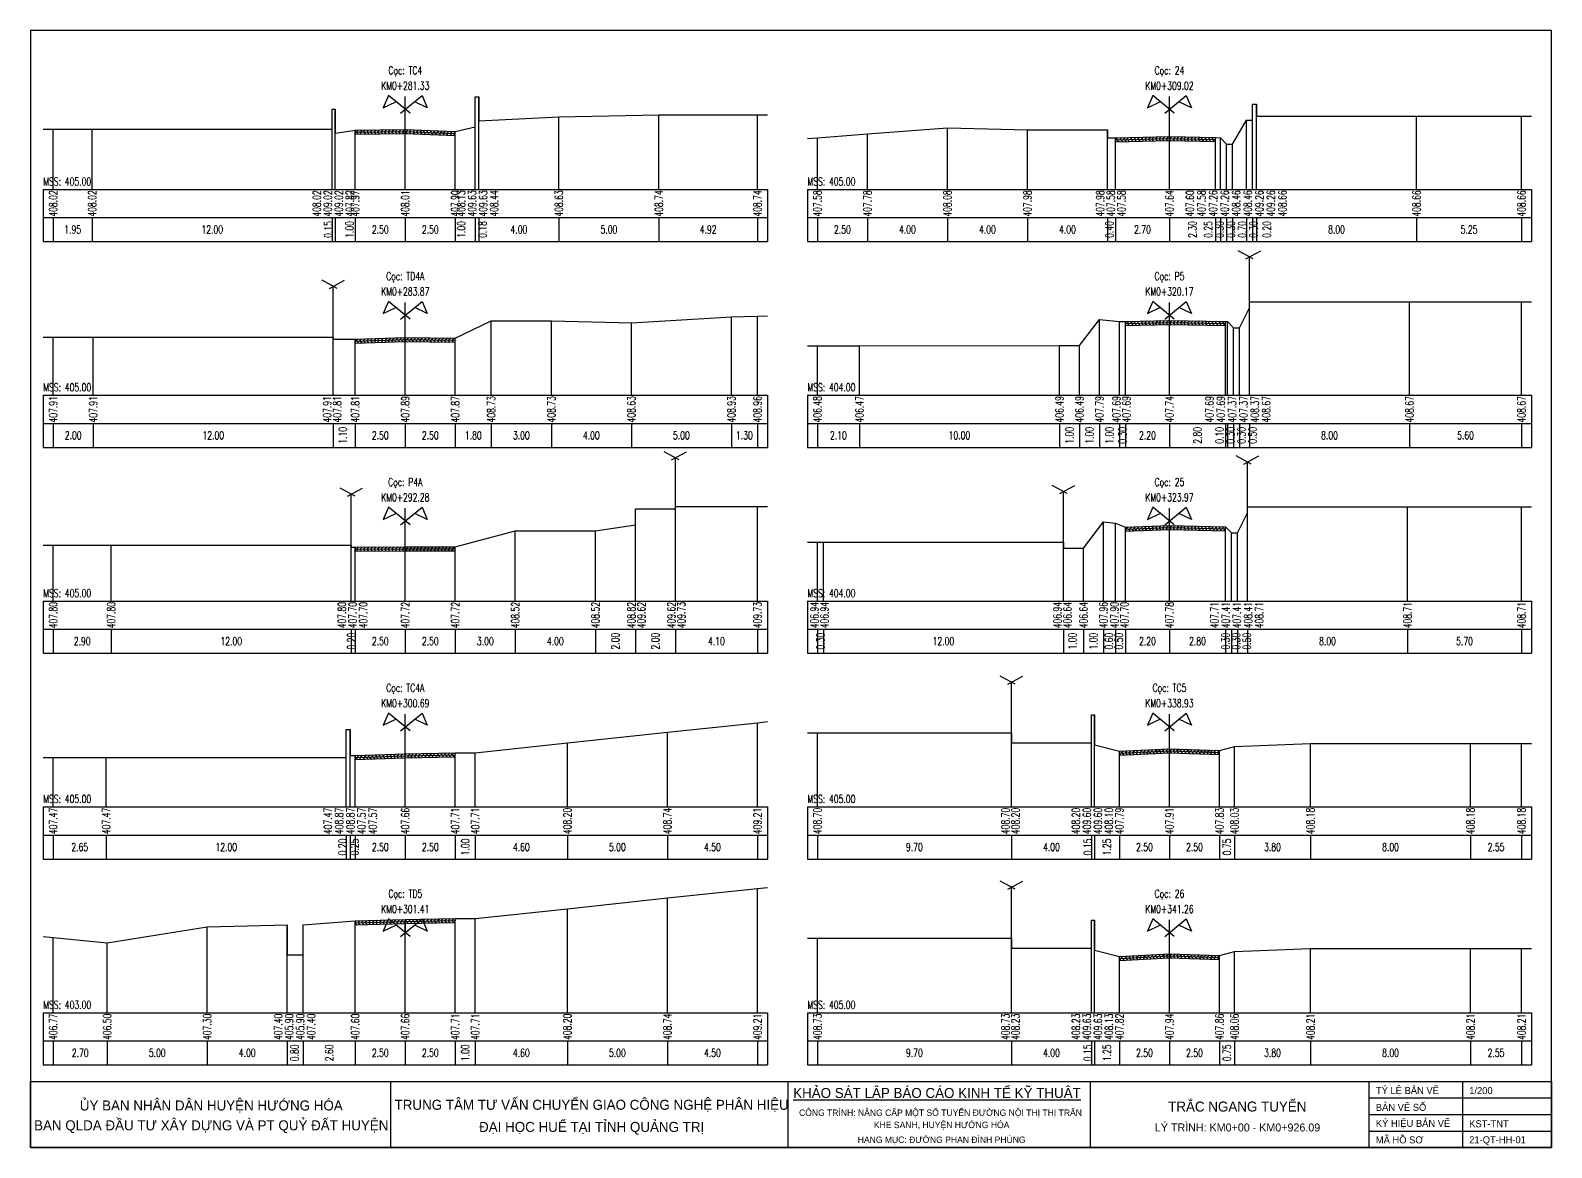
# Model space of a CAD drawing. Header units: centimetres. Extents: x 556321 to 560034, y 1839250 to 1840516.
# Drawn here: x 558425.9 to 558502, y 1839589.3 to 1839645.1 of the extents above; entities that cross this region are included whole.
import ezdxf
from ezdxf.enums import TextEntityAlignment as Align

# ---------------------------------------------------------------- set-up
doc = ezdxf.new("R2010")
doc.units = ezdxf.units.CM
doc.header["$MEASUREMENT"] = 0
doc.linetypes.add('KTTN$0$HIDDEN2', pattern=[0.1875, 0.125, -0.0625])
for name, color, linetype in [('AoDuongCu1', 1, 'Continuous'), ('AoDuongCu2', 2, 'Continuous'), ('DAU_CO', 3, 'Continuous'), ('entdauco', 3, 'Continuous'), ('ENTGOCTUYEN', 7, 'Continuous'), ('ENTPLINETUYEN', 1, 'Continuous'), ('enttntunhien', 3, 'Continuous'), ('KH_VAT', 8, 'Continuous'), ('KHUNGTEN', 1, 'Continuous'), ('KTTN$0$KHUNGTEN', 1, 'Continuous'), ('KTTN$0$NETKHUAT', 3, 'KTTN$0$HIDDEN2'), ('linedongtn', 8, 'Continuous'), ('MSSTracNgang', 5, 'Continuous'), ('plinetntn', 3, 'Continuous'), ('TuyenPDP_CDTN', 7, 'Continuous')]:
    doc.layers.add(name, color=color, linetype=linetype)
doc.styles.add('CHUSO', font='Vnsimple.shx', dxfattribs={"width": 0.7})
doc.styles.add('Khung ten', font='VHAVANB_3.TTF')
doc.styles.add('KTTN$0$Khung ten', font='VHAVANB_3.TTF')
doc.styles.add('TENCOC', font='vnsimple.shx', dxfattribs={"width": 0.7})
pattern_1 = [(45, (554573.0184, 1840687.18078), (-0.0883883476, 0.0883883476), [])]
pattern_2 = [(135, (554573.0184, 1840687.18078), (-0.0883883476, -0.0883883476), [])]

# ---------------------------------------------------------------- blocks, each defined once
blk = doc.blocks.new('A$C23B26463')
at = {"layer": 'KTTN$0$KHUNGTEN', "color": 7}
for p, q in [((-0.944, 2.953), (-0.944, 6.258)), ((18.913, 2.953), (18.913, 6.258)), ((34.032, 2.953), (34.032, 6.258)), ((47.968, 2.953), (47.968, 6.258)), ((52.635, 2.953), (52.635, 6.258))]:
    blk.add_line(p, q, dxfattribs=at)
at = {"layer": 'KTTN$0$KHUNGTEN', "color": 10}
blk.add_lwpolyline([(57.079, 2.953), (57.079, 58.791), (-18.961, 58.791), (-18.961, 2.953)], close=True, dxfattribs=at)
at = {"layer": 'KTTN$0$KHUNGTEN', "color": 4}
blk.add_lwpolyline([(-18.961, 6.258), (57.079, 6.258), (57.079, 2.953), (-18.961, 2.953), (-18.961, 6.258)], dxfattribs=at)
at = {"layer": 'KTTN$0$KHUNGTEN', "color": 7}
for points in [[(47.968, 5.432), (57.079, 5.432)], [(47.968, 4.606), (57.079, 4.606)], [(47.968, 3.78), (57.079, 3.78)]]:
    blk.add_lwpolyline(points, dxfattribs=at)
at = {"layer": 'ENTGOCTUYEN', "color": 3, "style": 'Khung ten'}
blk.add_text('kst-tnt', height=0.35, dxfattribs=at).set_placement((52.961, 4.145), align=Align.MIDDLE_LEFT)
at = {"layer": 'ENTPLINETUYEN', "color": 7, "style": 'Khung ten'}
for s, p in [('c«ng tr×nh: n©ng cÊp mét sè tuyÕn ®\xadêng néi thÞ thÞ trÊn ', (26.591, 4.697)), ('khe sanh, huyÖn h\xadíng hãa', (26.591, 4.085))]:
    blk.add_text(s, height=0.32, dxfattribs=at).set_placement(p, align=Align.MIDDLE_CENTER)
at = {"layer": 'ENTPLINETUYEN', "style": 'Khung ten'}
blk.add_text('h¹ng môc: ®\xadêng phan ®×nh phïng', height=0.32, dxfattribs=at).set_placement((26.591, 3.344), align=Align.MIDDLE_CENTER)
at = {"layer": 'KHUNGTEN', "color": 7, "style": 'Khung ten'}
for s, height, p in [('tr¾c ngang tuyÕn', 0.5, (41.368, 5.004)), ('Lý tr×nh: km0+00 - KM0+926.09', 0.4, (41.382, 3.958))]:
    blk.add_text(s, height=height, dxfattribs=at).set_placement(p, align=Align.MIDDLE_CENTER)
at = {"layer": 'KTTN$0$KHUNGTEN', "color": 7, "style": 'KTTN$0$Khung ten'}
for s, p in [('tû lÖ b¶n vÏ', (48.3, 5.808)), ('1/200', (52.961, 5.798)), ('b¶n vÏ sè', (48.294, 4.964)), ('Ký hiÖu b¶n vÏ', (48.294, 4.163)), ('m· hå s¬', (48.294, 3.337)), ('21-QT-hh-01', (52.961, 3.343))]:
    blk.add_text(s, height=0.35, dxfattribs=at).set_placement(p, align=Align.MIDDLE_LEFT)
blk.add_text('%%UKH¶O S¸T LËP B¸O C¸O KINH TÕ Kü THUËT', height=0.5, dxfattribs=at).set_placement((26.357, 5.682), align=Align.MIDDLE_CENTER)
at = {"layer": 'KTTN$0$NETKHUAT', "color": 7, "style": 'KTTN$0$Khung ten'}
for s, p in [('ñY BAN NH¢n D¢N huyÖn h\xadíng hãa', (-9.92, 5.057)), ('trung t©m t\xad vÊn chuyÓn giao c«ng nghÖ ph©n hiÖu', (9.095, 5.091)), ('ban qlda §ÇU T¦ X¢Y DùNG vµ pt quû ®Êt huyÖn', (-9.922, 4.065)), ('®¹i häc huÕ t¹i tØnh qu¶ng trÞ', (9.095, 3.985))]:
    blk.add_text(s, height=0.5, dxfattribs=at).set_placement(p, align=Align.MIDDLE_CENTER)
blk = doc.blocks.new('DauCo')
at = {"layer": 'DAU_CO', "linetype": 'Continuous'}
blk.add_line((0, 0), (0, 1.29), dxfattribs=at)
for points in [[(0.47, -0.38), (-1.68, 1.38), (-2.2, 0.17), (-0.95, 0.77)], [(-0.47, -0.38), (1.68, 1.38), (2.2, 0.17), (0.95, 0.77)]]:
    blk.add_lwpolyline(points, dxfattribs=at)
blk = doc.blocks.new('nha')
at = {"layer": 'KH_VAT', "color": 6}
for points in [[(0.188, 2.442), (-0.564, 2.844)], [(-0.188, 2.442), (0.564, 2.844)], [(0, 0), (0, 2.542)]]:
    blk.add_lwpolyline(points, dxfattribs=at)

msp = doc.modelspace()

# ---------------------------------------------------------------- hatches: boundary and pattern name
at = {"layer": 'AoDuongCu1'}
h = msp.add_hatch(dxfattribs=at)
h.set_pattern_fill('ANSI31', color=256, style=0)
h.set_pattern_definition(pattern_1)
h.paths.add_polyline_path([(558442.171, 1839640.135), (558444.671, 1839640.174), (558447.171, 1839640.074), (558447.171, 1839639.974), (558444.671, 1839640.074), (558442.171, 1839640.035)])
h = msp.add_hatch(dxfattribs=at)
h.set_pattern_fill('ANSI31', color=256, style=0)
h.set_pattern_definition(pattern_1)
h.paths.add_polyline_path([(558480.171, 1839639.75), (558482.871, 1839639.81), (558485.171, 1839639.767), (558485.171, 1839639.667), (558482.871, 1839639.71), (558480.171, 1839639.65)])
h = msp.add_hatch(dxfattribs=at)
h.set_pattern_fill('ANSI31', color=256, style=0)
h.set_pattern_definition(pattern_1)
h.paths.add_polyline_path([(558480.671, 1839630.574), (558482.871, 1839630.624), (558485.671, 1839630.574), (558485.671, 1839630.474), (558482.871, 1839630.524), (558480.671, 1839630.474)])
h = msp.add_hatch(dxfattribs=at)
h.set_pattern_fill('ANSI31', color=256, style=0)
h.set_pattern_definition(pattern_1)
h.paths.add_polyline_path([(558442.171, 1839629.686), (558444.671, 1839629.776), (558447.171, 1839629.746), (558447.171, 1839629.646), (558444.671, 1839629.676), (558442.171, 1839629.586)])
h = msp.add_hatch(dxfattribs=at)
h.set_pattern_fill('ANSI31', color=256, style=0)
h.set_pattern_definition(pattern_1)
h.paths.add_polyline_path([(558480.671, 1839620.296), (558482.871, 1839620.376), (558485.671, 1839620.306), (558485.671, 1839620.206), (558482.871, 1839620.276), (558480.671, 1839620.196)])
h = msp.add_hatch(dxfattribs=at)
h.set_pattern_fill('ANSI31', color=256, style=0)
h.set_pattern_definition(pattern_1)
h.paths.add_polyline_path([(558442.171, 1839619.295), (558444.671, 1839619.316), (558447.171, 1839619.316), (558447.171, 1839619.216), (558444.671, 1839619.216), (558442.171, 1839619.195)])
h = msp.add_hatch(dxfattribs=at)
h.set_pattern_fill('ANSI31', color=256, style=0)
h.set_pattern_definition(pattern_1)
h.paths.add_polyline_path([(558480.371, 1839609.096), (558482.871, 1839609.216), (558485.371, 1839609.136), (558485.371, 1839609.036), (558482.871, 1839609.116), (558480.371, 1839608.996)])
h = msp.add_hatch(dxfattribs=at)
h.set_pattern_fill('ANSI31', color=256, style=0)
h.set_pattern_definition(pattern_1)
h.paths.add_polyline_path([(558442.171, 1839608.875), (558444.671, 1839608.965), (558447.171, 1839609.015), (558447.171, 1839608.915), (558444.671, 1839608.865), (558442.171, 1839608.775)])
h = msp.add_hatch(dxfattribs=at)
h.set_pattern_fill('ANSI31', color=256, style=0)
h.set_pattern_definition(pattern_1)
h.paths.add_polyline_path([(558442.171, 1839600.617), (558444.671, 1839600.677), (558447.171, 1839600.727), (558447.171, 1839600.627), (558444.671, 1839600.577), (558442.171, 1839600.517)])
h = msp.add_hatch(dxfattribs=at)
h.set_pattern_fill('ANSI31', color=256, style=0)
h.set_pattern_definition(pattern_1)
h.paths.add_polyline_path([(558480.371, 1839598.838), (558482.871, 1839598.958), (558485.371, 1839598.878), (558485.371, 1839598.778), (558482.871, 1839598.858), (558480.371, 1839598.738)])
at = {"layer": 'AoDuongCu2'}
h = msp.add_hatch(dxfattribs=at)
h.set_pattern_fill('ANSI31', color=256, angle=90, style=0)
h.set_pattern_definition(pattern_2)
h.paths.add_polyline_path([(558442.171, 1839640.035), (558444.671, 1839640.074), (558447.171, 1839639.974), (558447.171, 1839639.874), (558444.671, 1839639.974), (558442.171, 1839639.935)])
h = msp.add_hatch(dxfattribs=at)
h.set_pattern_fill('ANSI31', color=256, angle=90, style=0)
h.set_pattern_definition(pattern_2)
h.paths.add_polyline_path([(558480.171, 1839639.65), (558482.871, 1839639.71), (558485.171, 1839639.667), (558485.171, 1839639.567), (558482.871, 1839639.61), (558480.171, 1839639.55)])
h = msp.add_hatch(dxfattribs=at)
h.set_pattern_fill('ANSI31', color=256, angle=90, style=0)
h.set_pattern_definition(pattern_2)
h.paths.add_polyline_path([(558480.671, 1839630.474), (558482.871, 1839630.524), (558485.671, 1839630.474), (558485.671, 1839630.374), (558482.871, 1839630.424), (558480.671, 1839630.374)])
h = msp.add_hatch(dxfattribs=at)
h.set_pattern_fill('ANSI31', color=256, angle=90, style=0)
h.set_pattern_definition(pattern_2)
h.paths.add_polyline_path([(558442.171, 1839629.586), (558444.671, 1839629.676), (558447.171, 1839629.646), (558447.171, 1839629.546), (558444.671, 1839629.576), (558442.171, 1839629.486)])
h = msp.add_hatch(dxfattribs=at)
h.set_pattern_fill('ANSI31', color=256, angle=90, style=0)
h.set_pattern_definition(pattern_2)
h.paths.add_polyline_path([(558480.671, 1839620.196), (558482.871, 1839620.276), (558485.671, 1839620.206), (558485.671, 1839620.106), (558482.871, 1839620.176), (558480.671, 1839620.096)])
h = msp.add_hatch(dxfattribs=at)
h.set_pattern_fill('ANSI31', color=256, angle=90, style=0)
h.set_pattern_definition(pattern_2)
h.paths.add_polyline_path([(558442.171, 1839619.195), (558444.671, 1839619.216), (558447.171, 1839619.216), (558447.171, 1839619.116), (558444.671, 1839619.116), (558442.171, 1839619.095)])
h = msp.add_hatch(dxfattribs=at)
h.set_pattern_fill('ANSI31', color=256, angle=90, style=0)
h.set_pattern_definition(pattern_2)
h.paths.add_polyline_path([(558480.371, 1839608.996), (558482.871, 1839609.116), (558485.371, 1839609.036), (558485.371, 1839608.936), (558482.871, 1839609.016), (558480.371, 1839608.896)])
h = msp.add_hatch(dxfattribs=at)
h.set_pattern_fill('ANSI31', color=256, angle=90, style=0)
h.set_pattern_definition(pattern_2)
h.paths.add_polyline_path([(558442.171, 1839608.775), (558444.671, 1839608.865), (558447.171, 1839608.915), (558447.171, 1839608.815), (558444.671, 1839608.765), (558442.171, 1839608.675)])
h = msp.add_hatch(dxfattribs=at)
h.set_pattern_fill('ANSI31', color=256, angle=90, style=0)
h.set_pattern_definition(pattern_2)
h.paths.add_polyline_path([(558442.171, 1839600.517), (558444.671, 1839600.577), (558447.171, 1839600.627), (558447.171, 1839600.527), (558444.671, 1839600.477), (558442.171, 1839600.417)])
h = msp.add_hatch(dxfattribs=at)
h.set_pattern_fill('ANSI31', color=256, angle=90, style=0)
h.set_pattern_definition(pattern_2)
h.paths.add_polyline_path([(558480.371, 1839598.738), (558482.871, 1839598.858), (558485.371, 1839598.778), (558485.371, 1839598.678), (558482.871, 1839598.758), (558480.371, 1839598.638)])

# ---------------------------------------------------------------- linework, layer by layer
at = {"layer": 'AoDuongCu1'}
for points in [[(558442.171, 1839640.035), (558444.671, 1839640.074), (558447.171, 1839639.974)], [(558480.171, 1839639.65), (558482.871, 1839639.71), (558485.171, 1839639.667)], [(558480.671, 1839630.474), (558482.871, 1839630.524), (558485.671, 1839630.474)], [(558442.171, 1839629.586), (558444.671, 1839629.676), (558447.171, 1839629.646)], [(558480.671, 1839620.196), (558482.871, 1839620.276), (558485.671, 1839620.206)], [(558442.171, 1839619.195), (558444.671, 1839619.216), (558447.171, 1839619.216)], [(558480.371, 1839608.996), (558482.871, 1839609.116), (558485.371, 1839609.036)], [(558442.171, 1839608.775), (558444.671, 1839608.865), (558447.171, 1839608.915)], [(558442.171, 1839600.517), (558444.671, 1839600.577), (558447.171, 1839600.627)], [(558480.371, 1839598.738), (558482.871, 1839598.858), (558485.371, 1839598.778)]]:
    msp.add_lwpolyline(points, dxfattribs=at)
at = {"layer": 'AoDuongCu2'}
for points in [[(558442.171, 1839640.135), (558442.171, 1839639.935), (558444.671, 1839639.974), (558447.171, 1839639.874), (558447.171, 1839640.074)], [(558480.171, 1839639.75), (558480.171, 1839639.55), (558482.871, 1839639.61), (558485.171, 1839639.567), (558485.171, 1839639.767)], [(558480.671, 1839630.574), (558480.671, 1839630.374), (558482.871, 1839630.424), (558485.671, 1839630.374), (558485.671, 1839630.574)], [(558442.171, 1839629.686), (558442.171, 1839629.486), (558444.671, 1839629.576), (558447.171, 1839629.546), (558447.171, 1839629.746)], [(558480.671, 1839620.296), (558480.671, 1839620.096), (558482.871, 1839620.176), (558485.671, 1839620.106), (558485.671, 1839620.306)], [(558442.171, 1839619.295), (558442.171, 1839619.095), (558444.671, 1839619.116), (558447.171, 1839619.116), (558447.171, 1839619.316)], [(558480.371, 1839609.096), (558480.371, 1839608.896), (558482.871, 1839609.016), (558485.371, 1839608.936), (558485.371, 1839609.136)], [(558442.171, 1839608.875), (558442.171, 1839608.675), (558444.671, 1839608.765), (558447.171, 1839608.815), (558447.171, 1839609.015)], [(558442.171, 1839600.617), (558442.171, 1839600.417), (558444.671, 1839600.477), (558447.171, 1839600.527), (558447.171, 1839600.727)], [(558480.371, 1839598.838), (558480.371, 1839598.638), (558482.871, 1839598.758), (558485.371, 1839598.678), (558485.371, 1839598.878)]]:
    msp.add_lwpolyline(points, dxfattribs=at)
at = {"layer": 'entdauco'}
for p, q in [((558444.671, 1839640.174), (558444.671, 1839641.169)), ((558482.871, 1839639.81), (558482.871, 1839641.169)), ((558444.671, 1839629.776), (558444.671, 1839630.881)), ((558482.871, 1839630.624), (558482.871, 1839630.881)), ((558444.671, 1839619.316), (558444.671, 1839620.593)), ((558482.871, 1839620.376), (558482.871, 1839620.593)), ((558444.671, 1839608.965), (558444.671, 1839610.305)), ((558482.871, 1839609.216), (558482.871, 1839610.305)), ((558444.671, 1839600.677), (558444.671, 1839600.017)), ((558482.871, 1839598.958), (558482.871, 1839600.017))]:
    msp.add_line(p, q, dxfattribs=at)
at = {"layer": 'enttntunhien'}
for p, q in [((558426.571, 1839637.169), (558462.771, 1839637.169)), ((558426.571, 1839637.169), (558426.571, 1839634.569)), ((558462.771, 1839637.169), (558462.771, 1839634.569)), ((558464.771, 1839637.169), (558500.971, 1839637.169)), ((558464.771, 1839637.169), (558464.771, 1839634.569)), ((558500.971, 1839637.169), (558500.971, 1839634.569)), ((558426.571, 1839635.769), (558462.771, 1839635.769)), ((558464.771, 1839635.769), (558500.971, 1839635.769)), ((558426.571, 1839634.569), (558462.771, 1839634.569)), ((558464.771, 1839634.569), (558500.971, 1839634.569)), ((558426.571, 1839626.881), (558462.771, 1839626.881)), ((558426.571, 1839626.881), (558426.571, 1839624.281)), ((558462.771, 1839626.881), (558462.771, 1839624.281)), ((558464.771, 1839626.881), (558500.971, 1839626.881)), ((558464.771, 1839626.881), (558464.771, 1839624.281)), ((558500.971, 1839626.881), (558500.971, 1839624.281)), ((558426.571, 1839625.481), (558462.771, 1839625.481)), ((558464.771, 1839625.481), (558500.971, 1839625.481)), ((558426.571, 1839624.281), (558462.771, 1839624.281)), ((558464.771, 1839624.281), (558500.971, 1839624.281)), ((558426.571, 1839616.593), (558462.771, 1839616.593)), ((558426.571, 1839616.593), (558426.571, 1839613.993)), ((558462.771, 1839616.593), (558462.771, 1839613.993)), ((558464.771, 1839616.593), (558500.971, 1839616.593)), ((558464.771, 1839616.593), (558464.771, 1839613.993)), ((558500.971, 1839616.593), (558500.971, 1839613.993)), ((558426.571, 1839615.193), (558462.771, 1839615.193)), ((558464.771, 1839615.193), (558500.971, 1839615.193)), ((558426.571, 1839613.993), (558462.771, 1839613.993)), ((558464.771, 1839613.993), (558500.971, 1839613.993)), ((558426.571, 1839606.305), (558462.771, 1839606.305)), ((558426.571, 1839606.305), (558426.571, 1839603.705)), ((558462.771, 1839606.305), (558462.771, 1839603.705)), ((558464.771, 1839606.305), (558500.971, 1839606.305)), ((558464.771, 1839606.305), (558464.771, 1839603.705)), ((558500.971, 1839606.305), (558500.971, 1839603.705)), ((558426.571, 1839604.905), (558462.771, 1839604.905)), ((558464.771, 1839604.905), (558500.971, 1839604.905)), ((558426.571, 1839603.705), (558462.771, 1839603.705)), ((558464.771, 1839603.705), (558500.971, 1839603.705)), ((558426.571, 1839596.017), (558462.771, 1839596.017)), ((558426.571, 1839596.017), (558426.571, 1839593.417)), ((558462.771, 1839596.017), (558462.771, 1839593.417)), ((558464.771, 1839596.017), (558500.971, 1839596.017)), ((558464.771, 1839596.017), (558464.771, 1839593.417)), ((558500.971, 1839596.017), (558500.971, 1839593.417)), ((558426.571, 1839594.617), (558462.771, 1839594.617)), ((558464.771, 1839594.617), (558500.971, 1839594.617)), ((558426.571, 1839593.417), (558462.771, 1839593.417)), ((558464.771, 1839593.417), (558500.971, 1839593.417))]:
    msp.add_line(p, q, dxfattribs=at)
at = {"layer": 'enttntunhien', "color": 3}
for p, q in [((558427.071, 1839635.769), (558427.071, 1839634.569)), ((558429.021, 1839635.769), (558429.021, 1839634.569)), ((558441.021, 1839635.769), (558441.021, 1839634.569)), ((558441.171, 1839635.769), (558441.171, 1839634.569)), ((558442.171, 1839635.769), (558442.171, 1839634.569)), ((558444.671, 1839635.769), (558444.671, 1839634.569)), ((558447.171, 1839635.769), (558447.171, 1839634.569)), ((558448.171, 1839635.769), (558448.171, 1839634.569)), ((558448.351, 1839635.769), (558448.351, 1839634.569)), ((558452.351, 1839635.769), (558452.351, 1839634.569)), ((558457.351, 1839635.769), (558457.351, 1839634.569)), ((558462.271, 1839635.769), (558462.271, 1839634.569)), ((558465.271, 1839635.769), (558465.271, 1839634.569)), ((558467.771, 1839635.769), (558467.771, 1839634.569)), ((558471.771, 1839635.769), (558471.771, 1839634.569)), ((558475.771, 1839635.769), (558475.771, 1839634.569)), ((558479.771, 1839635.769), (558479.771, 1839634.569)), ((558480.171, 1839635.769), (558480.171, 1839634.569)), ((558482.871, 1839635.769), (558482.871, 1839634.569)), ((558485.171, 1839635.769), (558485.171, 1839634.569)), ((558485.421, 1839635.769), (558485.421, 1839634.569)), ((558485.721, 1839635.769), (558485.721, 1839634.569)), ((558486.021, 1839635.769), (558486.021, 1839634.569)), ((558486.721, 1839635.769), (558486.721, 1839634.569)), ((558487.021, 1839635.769), (558487.021, 1839634.569)), ((558487.221, 1839635.769), (558487.221, 1839634.569)), ((558495.221, 1839635.769), (558495.221, 1839634.569)), ((558500.471, 1839635.769), (558500.471, 1839634.569)), ((558427.071, 1839625.481), (558427.071, 1839624.281)), ((558429.071, 1839625.481), (558429.071, 1839624.281)), ((558441.071, 1839625.481), (558441.071, 1839624.281)), ((558442.171, 1839625.481), (558442.171, 1839624.281)), ((558444.671, 1839625.481), (558444.671, 1839624.281)), ((558447.171, 1839625.481), (558447.171, 1839624.281)), ((558448.971, 1839625.481), (558448.971, 1839624.281)), ((558451.971, 1839625.481), (558451.971, 1839624.281)), ((558455.971, 1839625.481), (558455.971, 1839624.281)), ((558460.971, 1839625.481), (558460.971, 1839624.281)), ((558462.271, 1839625.481), (558462.271, 1839624.281)), ((558465.271, 1839625.481), (558465.271, 1839624.281)), ((558467.371, 1839625.481), (558467.371, 1839624.281)), ((558477.371, 1839625.481), (558477.371, 1839624.281)), ((558478.371, 1839625.481), (558478.371, 1839624.281)), ((558479.371, 1839625.481), (558479.371, 1839624.281)), ((558480.371, 1839625.481), (558480.371, 1839624.281)), ((558480.671, 1839625.481), (558480.671, 1839624.281)), ((558482.871, 1839625.481), (558482.871, 1839624.281)), ((558485.671, 1839625.481), (558485.671, 1839624.281)), ((558485.771, 1839625.481), (558485.771, 1839624.281)), ((558486.071, 1839625.481), (558486.071, 1839624.281)), ((558486.371, 1839625.481), (558486.371, 1839624.281)), ((558486.871, 1839625.481), (558486.871, 1839624.281)), ((558494.871, 1839625.481), (558494.871, 1839624.281)), ((558500.471, 1839625.481), (558500.471, 1839624.281)), ((558427.071, 1839615.193), (558427.071, 1839613.993)), ((558429.971, 1839615.193), (558429.971, 1839613.993)), ((558441.971, 1839615.193), (558441.971, 1839613.993)), ((558442.171, 1839615.193), (558442.171, 1839613.993)), ((558444.671, 1839615.193), (558444.671, 1839613.993)), ((558447.171, 1839615.193), (558447.171, 1839613.993)), ((558450.171, 1839615.193), (558450.171, 1839613.993)), ((558454.171, 1839615.193), (558454.171, 1839613.993)), ((558456.171, 1839615.193), (558456.171, 1839613.993)), ((558458.171, 1839615.193), (558458.171, 1839613.993)), ((558462.271, 1839615.193), (558462.271, 1839613.993)), ((558465.271, 1839615.193), (558465.271, 1839613.993)), ((558465.571, 1839615.193), (558465.571, 1839613.993)), ((558477.571, 1839615.193), (558477.571, 1839613.993)), ((558478.571, 1839615.193), (558478.571, 1839613.993)), ((558479.571, 1839615.193), (558479.571, 1839613.993)), ((558480.171, 1839615.193), (558480.171, 1839613.993)), ((558480.671, 1839615.193), (558480.671, 1839613.993)), ((558482.871, 1839615.193), (558482.871, 1839613.993)), ((558485.671, 1839615.193), (558485.671, 1839613.993)), ((558485.971, 1839615.193), (558485.971, 1839613.993)), ((558486.271, 1839615.193), (558486.271, 1839613.993)), ((558486.771, 1839615.193), (558486.771, 1839613.993)), ((558494.771, 1839615.193), (558494.771, 1839613.993)), ((558500.471, 1839615.193), (558500.471, 1839613.993)), ((558427.071, 1839604.905), (558427.071, 1839603.705)), ((558429.721, 1839604.905), (558429.721, 1839603.705)), ((558441.721, 1839604.905), (558441.721, 1839603.705)), ((558441.921, 1839604.905), (558441.921, 1839603.705)), ((558442.171, 1839604.905), (558442.171, 1839603.705)), ((558444.671, 1839604.905), (558444.671, 1839603.705)), ((558447.171, 1839604.905), (558447.171, 1839603.705)), ((558448.171, 1839604.905), (558448.171, 1839603.705)), ((558452.771, 1839604.905), (558452.771, 1839603.705)), ((558457.771, 1839604.905), (558457.771, 1839603.705)), ((558462.271, 1839604.905), (558462.271, 1839603.705)), ((558465.271, 1839604.905), (558465.271, 1839603.705)), ((558474.971, 1839604.905), (558474.971, 1839603.705)), ((558478.971, 1839604.905), (558478.971, 1839603.705)), ((558479.121, 1839604.905), (558479.121, 1839603.705)), ((558480.371, 1839604.905), (558480.371, 1839603.705)), ((558482.871, 1839604.905), (558482.871, 1839603.705)), ((558485.371, 1839604.905), (558485.371, 1839603.705)), ((558486.121, 1839604.905), (558486.121, 1839603.705)), ((558489.921, 1839604.905), (558489.921, 1839603.705)), ((558497.921, 1839604.905), (558497.921, 1839603.705)), ((558500.471, 1839604.905), (558500.471, 1839603.705)), ((558427.071, 1839594.617), (558427.071, 1839593.417)), ((558429.771, 1839594.617), (558429.771, 1839593.417)), ((558434.771, 1839594.617), (558434.771, 1839593.417)), ((558438.771, 1839594.617), (558438.771, 1839593.417)), ((558439.571, 1839594.617), (558439.571, 1839593.417)), ((558442.171, 1839594.617), (558442.171, 1839593.417)), ((558444.671, 1839594.617), (558444.671, 1839593.417)), ((558447.171, 1839594.617), (558447.171, 1839593.417)), ((558448.171, 1839594.617), (558448.171, 1839593.417)), ((558452.771, 1839594.617), (558452.771, 1839593.417)), ((558457.771, 1839594.617), (558457.771, 1839593.417)), ((558462.271, 1839594.617), (558462.271, 1839593.417)), ((558465.271, 1839594.617), (558465.271, 1839593.417)), ((558474.971, 1839594.617), (558474.971, 1839593.417)), ((558478.971, 1839594.617), (558478.971, 1839593.417)), ((558479.121, 1839594.617), (558479.121, 1839593.417)), ((558480.371, 1839594.617), (558480.371, 1839593.417)), ((558482.871, 1839594.617), (558482.871, 1839593.417)), ((558485.371, 1839594.617), (558485.371, 1839593.417)), ((558486.121, 1839594.617), (558486.121, 1839593.417)), ((558489.921, 1839594.617), (558489.921, 1839593.417)), ((558497.921, 1839594.617), (558497.921, 1839593.417)), ((558500.471, 1839594.617), (558500.471, 1839593.417))]:
    msp.add_line(p, q, dxfattribs=at)
at = {"layer": 'linedongtn'}
for p, q in [((558448.171, 1839637.169), (558448.171, 1839641.804)), ((558448.351, 1839637.169), (558448.351, 1839641.804)), ((558441.021, 1839637.169), (558441.021, 1839641.185)), ((558441.171, 1839637.169), (558441.171, 1839641.185)), ((558487.021, 1839637.169), (558487.021, 1839641.427)), ((558487.221, 1839637.169), (558487.221, 1839641.427)), ((558448.171, 1839637.169), (558448.171, 1839640.304)), ((558448.351, 1839637.169), (558448.351, 1839640.604)), ((558452.351, 1839637.169), (558452.351, 1839640.804)), ((558457.351, 1839637.169), (558457.351, 1839640.904)), ((558462.271, 1839637.169), (558462.271, 1839640.904)), ((558486.721, 1839637.169), (558486.721, 1839640.627)), ((558487.021, 1839637.169), (558487.021, 1839640.627)), ((558487.221, 1839637.169), (558487.221, 1839640.827)), ((558495.221, 1839637.169), (558495.221, 1839640.827)), ((558500.471, 1839637.169), (558500.471, 1839640.827)), ((558427.071, 1839637.169), (558427.071, 1839640.185)), ((558429.021, 1839637.169), (558429.021, 1839640.185)), ((558441.021, 1839637.169), (558441.021, 1839640.185)), ((558441.171, 1839637.169), (558441.171, 1839639.985)), ((558442.171, 1839637.169), (558442.171, 1839640.135)), ((558444.671, 1839637.169), (558444.671, 1839640.174)), ((558447.171, 1839637.169), (558447.171, 1839640.074)), ((558465.271, 1839637.169), (558465.271, 1839639.75)), ((558467.771, 1839637.169), (558467.771, 1839639.95)), ((558471.771, 1839637.169), (558471.771, 1839640.25)), ((558475.771, 1839637.169), (558475.771, 1839640.15)), ((558479.771, 1839637.169), (558479.771, 1839640.15)), ((558479.771, 1839637.169), (558479.771, 1839639.75)), ((558480.171, 1839637.169), (558480.171, 1839639.75)), ((558482.871, 1839637.169), (558482.871, 1839639.81)), ((558485.171, 1839637.169), (558485.171, 1839639.767)), ((558485.421, 1839637.169), (558485.421, 1839639.747)), ((558485.721, 1839637.169), (558485.721, 1839639.427)), ((558486.021, 1839637.169), (558486.021, 1839639.427)), ((558486.871, 1839626.881), (558486.871, 1839631.554)), ((558486.871, 1839626.881), (558486.871, 1839631.254)), ((558494.871, 1839626.881), (558494.871, 1839631.554)), ((558500.471, 1839626.881), (558500.471, 1839631.554)), ((558448.971, 1839626.881), (558448.971, 1839630.606)), ((558451.971, 1839626.881), (558451.971, 1839630.606)), ((558455.971, 1839626.881), (558455.971, 1839630.506)), ((558460.971, 1839626.881), (558460.971, 1839630.806)), ((558462.271, 1839626.881), (558462.271, 1839630.839)), ((558479.371, 1839626.881), (558479.371, 1839630.674)), ((558480.371, 1839626.881), (558480.371, 1839630.574)), ((558480.671, 1839626.881), (558480.671, 1839630.574)), ((558482.871, 1839626.881), (558482.871, 1839630.624)), ((558485.671, 1839626.881), (558485.671, 1839630.574)), ((558485.771, 1839626.881), (558485.771, 1839630.574)), ((558427.071, 1839626.881), (558427.071, 1839629.786)), ((558429.071, 1839626.881), (558429.071, 1839629.786)), ((558441.071, 1839626.881), (558441.071, 1839629.786)), ((558441.071, 1839626.881), (558441.071, 1839629.686)), ((558442.171, 1839626.881), (558442.171, 1839629.686)), ((558444.671, 1839626.881), (558444.671, 1839629.776)), ((558447.171, 1839626.881), (558447.171, 1839629.746)), ((558486.071, 1839626.881), (558486.071, 1839630.254)), ((558486.371, 1839626.881), (558486.371, 1839630.254)), ((558465.271, 1839626.881), (558465.271, 1839629.358)), ((558467.371, 1839626.881), (558467.371, 1839629.354)), ((558477.371, 1839626.881), (558477.371, 1839629.374)), ((558478.371, 1839626.881), (558478.371, 1839629.374)), ((558458.171, 1839616.593), (558458.171, 1839621.326)), ((558462.271, 1839616.593), (558462.271, 1839621.326)), ((558486.771, 1839616.593), (558486.771, 1839621.306)), ((558494.771, 1839616.593), (558494.771, 1839621.306)), ((558500.471, 1839616.593), (558500.471, 1839621.306)), ((558456.171, 1839616.593), (558456.171, 1839621.216)), ((558458.171, 1839616.593), (558458.171, 1839621.216)), ((558479.571, 1839616.593), (558479.571, 1839620.556)), ((558486.771, 1839616.593), (558486.771, 1839621.006)), ((558450.171, 1839616.593), (558450.171, 1839620.116)), ((558454.171, 1839616.593), (558454.171, 1839620.116)), ((558456.171, 1839616.593), (558456.171, 1839620.416)), ((558480.171, 1839616.593), (558480.171, 1839620.496)), ((558480.671, 1839616.593), (558480.671, 1839620.296)), ((558482.871, 1839616.593), (558482.871, 1839620.376)), ((558485.671, 1839616.593), (558485.671, 1839620.306)), ((558485.971, 1839616.593), (558485.971, 1839620.006)), ((558486.271, 1839616.593), (558486.271, 1839620.006)), ((558427.071, 1839616.593), (558427.071, 1839619.395)), ((558429.971, 1839616.593), (558429.971, 1839619.395)), ((558441.971, 1839616.593), (558441.971, 1839619.395)), ((558441.971, 1839616.593), (558441.971, 1839619.295)), ((558442.171, 1839616.593), (558442.171, 1839619.295)), ((558444.671, 1839616.593), (558444.671, 1839619.316)), ((558447.171, 1839616.593), (558447.171, 1839619.316)), ((558465.271, 1839616.593), (558465.271, 1839619.536)), ((558465.571, 1839616.593), (558465.571, 1839619.536)), ((558477.571, 1839616.593), (558477.571, 1839619.536)), ((558477.571, 1839616.593), (558477.571, 1839619.236)), ((558478.571, 1839616.593), (558478.571, 1839619.236)), ((558478.971, 1839606.305), (558478.971, 1839610.906)), ((558479.121, 1839606.305), (558479.121, 1839610.906)), ((558441.721, 1839606.305), (558441.721, 1839610.175)), ((558441.921, 1839606.305), (558441.921, 1839610.175)), ((558457.771, 1839606.305), (558457.771, 1839610.045)), ((558462.271, 1839606.305), (558462.271, 1839610.518)), ((558465.271, 1839606.305), (558465.271, 1839610.006)), ((558474.971, 1839606.305), (558474.971, 1839610.006)), ((558452.771, 1839606.305), (558452.771, 1839609.505)), ((558474.971, 1839606.305), (558474.971, 1839609.506)), ((558478.971, 1839606.305), (558478.971, 1839609.506)), ((558479.121, 1839606.305), (558479.121, 1839609.406)), ((558482.871, 1839606.305), (558482.871, 1839609.216)), ((558485.371, 1839606.305), (558485.371, 1839609.136)), ((558486.121, 1839606.305), (558486.121, 1839609.336)), ((558489.921, 1839606.305), (558489.921, 1839609.486)), ((558497.921, 1839606.305), (558497.921, 1839609.486)), ((558500.471, 1839606.305), (558500.471, 1839609.486)), ((558427.071, 1839606.305), (558427.071, 1839608.775)), ((558429.721, 1839606.305), (558429.721, 1839608.775)), ((558441.721, 1839606.305), (558441.721, 1839608.775)), ((558441.921, 1839606.305), (558441.921, 1839608.875)), ((558442.171, 1839606.305), (558442.171, 1839608.875)), ((558444.671, 1839606.305), (558444.671, 1839608.965)), ((558447.171, 1839606.305), (558447.171, 1839609.015)), ((558448.171, 1839606.305), (558448.171, 1839609.015)), ((558480.371, 1839606.305), (558480.371, 1839609.096)), ((558457.771, 1839596.017), (558457.771, 1839601.757)), ((558462.271, 1839596.017), (558462.271, 1839602.23)), ((558452.771, 1839596.017), (558452.771, 1839601.217)), ((558434.771, 1839596.017), (558434.771, 1839600.317)), ((558438.771, 1839596.017), (558438.771, 1839600.417)), ((558439.571, 1839596.017), (558439.571, 1839600.417)), ((558442.171, 1839596.017), (558442.171, 1839600.617)), ((558444.671, 1839596.017), (558444.671, 1839600.677)), ((558447.171, 1839596.017), (558447.171, 1839600.727)), ((558448.171, 1839596.017), (558448.171, 1839600.727)), ((558478.971, 1839596.017), (558478.971, 1839600.648)), ((558479.121, 1839596.017), (558479.121, 1839600.648)), ((558427.071, 1839596.017), (558427.071, 1839599.787)), ((558429.771, 1839596.017), (558429.771, 1839599.517)), ((558465.271, 1839596.017), (558465.271, 1839599.748)), ((558474.971, 1839596.017), (558474.971, 1839599.748)), ((558474.971, 1839596.017), (558474.971, 1839599.248)), ((558478.971, 1839596.017), (558478.971, 1839599.248)), ((558489.921, 1839596.017), (558489.921, 1839599.228)), ((558497.921, 1839596.017), (558497.921, 1839599.228)), ((558500.471, 1839596.017), (558500.471, 1839599.228)), ((558438.771, 1839596.017), (558438.771, 1839598.917)), ((558439.571, 1839596.017), (558439.571, 1839598.917)), ((558479.121, 1839596.017), (558479.121, 1839599.148)), ((558480.371, 1839596.017), (558480.371, 1839598.838)), ((558482.871, 1839596.017), (558482.871, 1839598.958)), ((558485.371, 1839596.017), (558485.371, 1839598.878)), ((558486.121, 1839596.017), (558486.121, 1839599.078))]:
    msp.add_line(p, q, dxfattribs=at)
at = {"layer": 'plinetntn'}
for points in [[(558426.571, 1839640.185), (558427.071, 1839640.185), (558429.021, 1839640.185), (558441.021, 1839640.185), (558441.021, 1839641.185), (558441.171, 1839641.185), (558441.171, 1839639.985), (558442.171, 1839640.135), (558444.671, 1839640.174), (558447.171, 1839640.074), (558448.171, 1839640.304), (558448.171, 1839641.804), (558448.351, 1839641.804), (558448.351, 1839640.604), (558452.351, 1839640.804), (558457.351, 1839640.904), (558462.271, 1839640.904), (558462.771, 1839640.904)], [(558464.773, 1839639.71), (558465.271, 1839639.75), (558467.771, 1839639.95), (558471.771, 1839640.25), (558475.771, 1839640.15), (558479.771, 1839640.15), (558479.771, 1839639.75), (558480.171, 1839639.75), (558482.871, 1839639.81), (558485.171, 1839639.767), (558485.421, 1839639.747), (558485.721, 1839639.427), (558486.021, 1839639.427), (558486.721, 1839640.627), (558487.021, 1839640.627), (558487.021, 1839641.427), (558487.221, 1839641.427), (558487.221, 1839640.827), (558495.221, 1839640.827), (558500.471, 1839640.827), (558500.971, 1839640.827)], [(558464.771, 1839629.359), (558465.271, 1839629.358), (558467.371, 1839629.354), (558477.371, 1839629.374), (558478.371, 1839629.374), (558479.371, 1839630.674), (558480.371, 1839630.574), (558480.671, 1839630.574), (558482.871, 1839630.624), (558485.671, 1839630.574), (558485.771, 1839630.574), (558486.071, 1839630.254), (558486.371, 1839630.254), (558486.871, 1839631.254), (558486.871, 1839631.554), (558494.871, 1839631.554), (558500.471, 1839631.554), (558500.971, 1839631.554)], [(558426.571, 1839629.786), (558427.071, 1839629.786), (558429.071, 1839629.786), (558441.071, 1839629.786), (558441.071, 1839629.686), (558442.171, 1839629.686), (558444.671, 1839629.776), (558447.171, 1839629.746), (558448.971, 1839630.606), (558451.971, 1839630.606), (558455.971, 1839630.506), (558460.971, 1839630.806), (558462.271, 1839630.839), (558462.771, 1839630.851)], [(558426.571, 1839619.395), (558427.071, 1839619.395), (558429.971, 1839619.395), (558441.971, 1839619.395), (558441.971, 1839619.295), (558442.171, 1839619.295), (558444.671, 1839619.316), (558447.171, 1839619.316), (558450.171, 1839620.116), (558454.171, 1839620.116), (558456.171, 1839620.416), (558456.171, 1839621.216), (558458.171, 1839621.216), (558458.171, 1839621.326), (558462.271, 1839621.326), (558462.771, 1839621.326)], [(558464.771, 1839619.536), (558465.271, 1839619.536), (558465.571, 1839619.536), (558477.571, 1839619.536), (558477.571, 1839619.236), (558478.571, 1839619.236), (558479.571, 1839620.556), (558480.171, 1839620.496), (558480.671, 1839620.296), (558482.871, 1839620.376), (558485.671, 1839620.306), (558485.971, 1839620.006), (558486.271, 1839620.006), (558486.771, 1839621.006), (558486.771, 1839621.306), (558494.771, 1839621.306), (558500.471, 1839621.306), (558500.971, 1839621.306)], [(558464.771, 1839610.006), (558465.271, 1839610.006), (558474.971, 1839610.006), (558474.971, 1839609.506), (558478.971, 1839609.506), (558478.971, 1839610.906), (558479.121, 1839610.906), (558479.121, 1839609.406), (558480.371, 1839609.096), (558482.871, 1839609.216), (558485.371, 1839609.136), (558486.121, 1839609.336), (558489.921, 1839609.486), (558497.921, 1839609.486), (558500.471, 1839609.486), (558500.971, 1839609.486)], [(558426.571, 1839608.775), (558427.071, 1839608.775), (558429.721, 1839608.775), (558441.721, 1839608.775), (558441.721, 1839610.175), (558441.921, 1839610.175), (558441.921, 1839608.875), (558442.171, 1839608.875), (558444.671, 1839608.965), (558447.171, 1839609.015), (558448.171, 1839609.015), (558452.771, 1839609.505), (558457.771, 1839610.045), (558462.271, 1839610.518), (558462.769, 1839610.57)], [(558426.574, 1839599.836), (558427.071, 1839599.787), (558429.771, 1839599.517), (558434.771, 1839600.317), (558438.771, 1839600.417), (558438.771, 1839598.917), (558439.571, 1839598.917), (558439.571, 1839600.417), (558442.171, 1839600.617), (558444.671, 1839600.677), (558447.171, 1839600.727), (558448.171, 1839600.727), (558452.771, 1839601.217), (558457.771, 1839601.757), (558462.271, 1839602.23), (558462.769, 1839602.282)], [(558464.771, 1839599.748), (558465.271, 1839599.748), (558474.971, 1839599.748), (558474.971, 1839599.248), (558478.971, 1839599.248), (558478.971, 1839600.648), (558479.121, 1839600.648), (558479.121, 1839599.148), (558480.371, 1839598.838), (558482.871, 1839598.958), (558485.371, 1839598.878), (558486.121, 1839599.078), (558489.921, 1839599.228), (558497.921, 1839599.228), (558500.471, 1839599.228), (558500.971, 1839599.228)]]:
    msp.add_lwpolyline(points, dxfattribs=at)

# ---------------------------------------------------------------- block references
at = {"layer": 'entdauco', "lineweight": -2}
msp.add_blockref('A$C23B26463', (558444.892, 1839586.329), dxfattribs=at)
at = {"layer": 'entdauco', "xscale": 0.5, "yscale": 0.5}
for p in [(558444.671, 1839641.169), (558482.871, 1839641.169), (558444.671, 1839630.881), (558482.871, 1839630.881), (558444.671, 1839620.593), (558482.871, 1839620.593), (558444.671, 1839610.305), (558482.871, 1839610.305), (558444.671, 1839600.017), (558482.871, 1839600.017)]:
    msp.add_blockref('DauCo', p, dxfattribs=at)
at = {"layer": 'TuyenPDP_CDTN'}
for p in [(558486.871, 1839631.254), (558441.071, 1839629.786), (558458.171, 1839621.216), (558486.771, 1839621.006), (558441.971, 1839619.395), (558477.571, 1839619.536), (558474.971, 1839610.006), (558474.971, 1839599.748)]:
    msp.add_blockref('nha', p, dxfattribs=at)

# ---------------------------------------------------------------- texts
at = {"layer": 'entdauco', "style": 'TENCOC', "width": 0.7}
for s, p in [('Cäc: TC4', (558444.671, 1839643.077)), ('Cäc: 24', (558482.871, 1839643.077)), ('KM0+281.33', (558444.671, 1839642.357)), ('KM0+309.02', (558482.871, 1839642.357)), ('Cäc: TD4A', (558444.671, 1839632.789)), ('Cäc: P5', (558482.871, 1839632.789)), ('KM0+283.87', (558444.671, 1839632.069)), ('KM0+320.17', (558482.871, 1839632.069)), ('Cäc: P4A', (558444.671, 1839622.501)), ('Cäc: 25', (558482.871, 1839622.501)), ('KM0+292.28', (558444.671, 1839621.781)), ('KM0+323.97', (558482.871, 1839621.781)), ('Cäc: TC4A', (558444.671, 1839612.213)), ('Cäc: TC5', (558482.871, 1839612.213)), ('KM0+300.69', (558444.671, 1839611.493)), ('KM0+338.93', (558482.871, 1839611.493)), ('Cäc: TD5', (558444.671, 1839601.925)), ('Cäc: 26', (558482.871, 1839601.925)), ('KM0+301.41', (558444.671, 1839601.205)), ('KM0+341.26', (558482.871, 1839601.205))]:
    msp.add_text(s, height=0.4, dxfattribs=at).set_placement(p, align=Align.MIDDLE)
at = {"layer": 'enttntunhien', "color": 3, "style": 'CHUSO', "width": 0.7}
for s, p in [('408.02', (558427.071, 1839636.469)), ('408.02', (558429.021, 1839636.469)), ('408.02', (558440.246, 1839636.469)), ('409.02', (558440.796, 1839636.469)), ('409.02', (558441.346, 1839636.469)), ('407.82', (558441.896, 1839636.469)), ('407.97', (558442.171, 1839636.469)), ('408.01', (558444.671, 1839636.469)), ('407.90', (558447.171, 1839636.469)), ('408.13', (558447.461, 1839636.469)), ('409.63', (558448.011, 1839636.469)), ('409.63', (558448.561, 1839636.469)), ('408.44', (558449.111, 1839636.469)), ('408.63', (558452.351, 1839636.469)), ('408.74', (558457.351, 1839636.469)), ('408.74', (558462.271, 1839636.469)), ('407.58', (558465.271, 1839636.469)), ('407.78', (558467.771, 1839636.469)), ('408.08', (558471.771, 1839636.469)), ('407.98', (558475.771, 1839636.469)), ('407.98', (558479.405, 1839636.469)), ('407.58', (558479.938, 1839636.469)), ('407.58', (558480.471, 1839636.469)), ('407.64', (558482.871, 1839636.469)), ('407.60', (558483.896, 1839636.469)), ('407.58', (558484.474, 1839636.469)), ('407.26', (558485.052, 1839636.469)), ('407.26', (558485.63, 1839636.469)), ('408.46', (558486.208, 1839636.469)), ('408.46', (558486.785, 1839636.469)), ('409.26', (558487.363, 1839636.469)), ('409.26', (558487.941, 1839636.469)), ('408.66', (558488.519, 1839636.469)), ('408.66', (558495.221, 1839636.469)), ('408.66', (558500.471, 1839636.469)), ('0.15', (558440.817, 1839635.169)), ('1.00', (558441.884, 1839635.169)), ('1.00', (558447.466, 1839635.169)), ('0.18', (558448.533, 1839635.169)), ('0.40', (558479.871, 1839635.169)), ('2.30', (558484.021, 1839635.169)), ('0.25', (558484.809, 1839635.169)), ('0.30', (558485.376, 1839635.169)), ('0.30', (558485.942, 1839635.169)), ('0.70', (558486.509, 1839635.169)), ('0.30', (558487.076, 1839635.169)), ('0.20', (558487.742, 1839635.169)), ('407.91', (558427.071, 1839626.181)), ('407.91', (558429.071, 1839626.181)), ('407.91', (558440.771, 1839626.181)), ('407.81', (558441.271, 1839626.181)), ('407.81', (558442.171, 1839626.181)), ('407.89', (558444.671, 1839626.181)), ('407.87', (558447.171, 1839626.181)), ('408.73', (558448.971, 1839626.181)), ('408.73', (558451.971, 1839626.181)), ('408.63', (558455.971, 1839626.181)), ('408.93', (558460.971, 1839626.181)), ('408.96', (558462.271, 1839626.181)), ('406.48', (558465.271, 1839626.181)), ('406.47', (558467.371, 1839626.181)), ('406.49', (558477.371, 1839626.181)), ('406.49', (558478.371, 1839626.181)), ('407.79', (558479.371, 1839626.181)), ('407.69', (558480.221, 1839626.181)), ('407.69', (558480.721, 1839626.181)), ('407.74', (558482.871, 1839626.181)), ('407.69', (558484.871, 1839626.181)), ('407.69', (558485.438, 1839626.181)), ('407.37', (558486.005, 1839626.181)), ('407.37', (558486.571, 1839626.181)), ('408.37', (558487.138, 1839626.181)), ('408.67', (558487.705, 1839626.181)), ('408.67', (558494.871, 1839626.181)), ('408.67', (558500.471, 1839626.181)), ('1.10', (558441.546, 1839624.881)), ('1.00', (558477.871, 1839624.881)), ('1.00', (558478.871, 1839624.881)), ('1.00', (558479.871, 1839624.881)), ('0.30', (558480.521, 1839624.881)), ('2.80', (558484.271, 1839624.881)), ('0.10', (558485.371, 1839624.881)), ('0.30', (558485.921, 1839624.881)), ('0.30', (558486.471, 1839624.881)), ('0.50', (558487.021, 1839624.881)), ('407.80', (558427.071, 1839615.893)), ('407.80', (558429.971, 1839615.893)), ('407.80', (558441.505, 1839615.893)), ('407.70', (558442.038, 1839615.893)), ('407.70', (558442.571, 1839615.893)), ('407.72', (558444.671, 1839615.893)), ('407.72', (558447.171, 1839615.893)), ('408.52', (558450.171, 1839615.893)), ('408.52', (558454.171, 1839615.893)), ('408.82', (558455.971, 1839615.893)), ('409.62', (558456.471, 1839615.893)), ('409.62', (558457.971, 1839615.893)), ('409.73', (558458.471, 1839615.893)), ('409.73', (558462.271, 1839615.893)), ('406.94', (558465.121, 1839615.893)), ('406.94', (558465.621, 1839615.893)), ('406.94', (558477.271, 1839615.893)), ('406.64', (558477.771, 1839615.893)), ('406.64', (558478.571, 1839615.893)), ('407.96', (558479.571, 1839615.893)), ('407.90', (558480.121, 1839615.893)), ('407.70', (558480.621, 1839615.893)), ('407.78', (558482.871, 1839615.893)), ('407.71', (558485.121, 1839615.893)), ('407.41', (558485.681, 1839615.893)), ('407.41', (558486.241, 1839615.893)), ('408.41', (558486.801, 1839615.893)), ('408.71', (558487.361, 1839615.893)), ('408.71', (558494.771, 1839615.893)), ('408.71', (558500.471, 1839615.893)), ('0.20', (558441.971, 1839614.593)), ('2.00', (558455.171, 1839614.593)), ('2.00', (558457.171, 1839614.593)), ('0.30', (558465.421, 1839614.593)), ('1.00', (558478.021, 1839614.593)), ('1.00', (558479.071, 1839614.593)), ('0.60', (558479.846, 1839614.593)), ('0.50', (558480.346, 1839614.593)), ('0.30', (558485.671, 1839614.593)), ('0.30', (558486.205, 1839614.593)), ('0.50', (558486.738, 1839614.593)), ('407.47', (558427.071, 1839605.605)), ('407.47', (558429.721, 1839605.605)), ('407.47', (558440.806, 1839605.605)), ('408.87', (558441.366, 1839605.605)), ('408.87', (558441.926, 1839605.605)), ('407.57', (558442.486, 1839605.605)), ('407.57', (558443.046, 1839605.605)), ('407.66', (558444.671, 1839605.605)), ('407.71', (558447.171, 1839605.605)), ('407.71', (558448.171, 1839605.605)), ('408.20', (558452.771, 1839605.605)), ('408.74', (558457.771, 1839605.605)), ('409.21', (558462.271, 1839605.605)), ('408.70', (558465.271, 1839605.605)), ('408.70', (558474.671, 1839605.605)), ('408.20', (558475.171, 1839605.605)), ('408.20', (558478.196, 1839605.605)), ('409.60', (558478.746, 1839605.605)), ('409.60', (558479.296, 1839605.605)), ('408.10', (558479.846, 1839605.605)), ('407.79', (558480.371, 1839605.605)), ('407.91', (558482.871, 1839605.605)), ('407.83', (558485.371, 1839605.605)), ('408.03', (558486.121, 1839605.605)), ('408.18', (558489.921, 1839605.605)), ('408.18', (558497.921, 1839605.605)), ('408.18', (558500.471, 1839605.605)), ('0.20', (558441.534, 1839604.305)), ('0.25', (558442.134, 1839604.305)), ('1.00', (558447.671, 1839604.305)), ('0.15', (558478.784, 1839604.305)), ('1.25', (558479.746, 1839604.305)), ('0.75', (558485.746, 1839604.305)), ('406.77', (558427.071, 1839595.317)), ('406.50', (558429.771, 1839595.317)), ('407.30', (558434.771, 1839595.317)), ('407.40', (558438.321, 1839595.317)), ('405.90', (558438.871, 1839595.317)), ('405.90', (558439.421, 1839595.317)), ('407.40', (558439.971, 1839595.317)), ('407.60', (558442.171, 1839595.317)), ('407.66', (558444.671, 1839595.317)), ('407.71', (558447.171, 1839595.317)), ('407.71', (558448.171, 1839595.317)), ('408.20', (558452.771, 1839595.317)), ('408.74', (558457.771, 1839595.317)), ('409.21', (558462.271, 1839595.317)), ('408.73', (558465.271, 1839595.317)), ('408.73', (558474.671, 1839595.317)), ('408.23', (558475.171, 1839595.317)), ('408.23', (558478.196, 1839595.317)), ('409.63', (558478.746, 1839595.317)), ('409.63', (558479.296, 1839595.317)), ('408.13', (558479.846, 1839595.317)), ('407.82', (558480.371, 1839595.317)), ('407.94', (558482.871, 1839595.317)), ('407.86', (558485.371, 1839595.317)), ('408.06', (558486.121, 1839595.317)), ('408.21', (558489.921, 1839595.317)), ('408.21', (558497.921, 1839595.317)), ('408.21', (558500.471, 1839595.317)), ('0.80', (558439.138, 1839594.017)), ('2.60', (558440.871, 1839594.017)), ('1.00', (558447.671, 1839594.017)), ('0.15', (558478.784, 1839594.017)), ('1.25', (558479.746, 1839594.017)), ('0.75', (558485.746, 1839594.017))]:
    msp.add_text(s, height=0.4, rotation=90, dxfattribs=at).set_placement(p, align=Align.MIDDLE)
for s, p in [('1.95', (558428.046, 1839635.169)), ('12.00', (558435.021, 1839635.169)), ('2.50', (558443.421, 1839635.169)), ('2.50', (558445.921, 1839635.169)), ('4.00', (558450.351, 1839635.169)), ('5.00', (558454.851, 1839635.169)), ('4.92', (558459.811, 1839635.169)), ('2.50', (558466.521, 1839635.169)), ('4.00', (558469.771, 1839635.169)), ('4.00', (558473.771, 1839635.169)), ('4.00', (558477.771, 1839635.169)), ('2.70', (558481.521, 1839635.169)), ('8.00', (558491.221, 1839635.169)), ('5.25', (558497.846, 1839635.169)), ('2.00', (558428.071, 1839624.881)), ('12.00', (558435.071, 1839624.881)), ('2.50', (558443.421, 1839624.881)), ('2.50', (558445.921, 1839624.881)), ('1.80', (558448.071, 1839624.881)), ('3.00', (558450.471, 1839624.881)), ('4.00', (558453.971, 1839624.881)), ('5.00', (558458.471, 1839624.881)), ('1.30', (558461.621, 1839624.881)), ('2.10', (558466.321, 1839624.881)), ('10.00', (558472.371, 1839624.881)), ('2.20', (558481.771, 1839624.881)), ('8.00', (558490.871, 1839624.881)), ('5.60', (558497.671, 1839624.881)), ('2.90', (558428.521, 1839614.593)), ('12.00', (558435.971, 1839614.593)), ('2.50', (558443.421, 1839614.593)), ('2.50', (558445.921, 1839614.593)), ('3.00', (558448.671, 1839614.593)), ('4.00', (558452.171, 1839614.593)), ('4.10', (558460.221, 1839614.593)), ('12.00', (558471.571, 1839614.593)), ('2.20', (558481.771, 1839614.593)), ('2.80', (558484.271, 1839614.593)), ('8.00', (558490.771, 1839614.593)), ('5.70', (558497.621, 1839614.593)), ('2.65', (558428.396, 1839604.305)), ('12.00', (558435.721, 1839604.305)), ('2.50', (558443.421, 1839604.305)), ('2.50', (558445.921, 1839604.305)), ('4.60', (558450.471, 1839604.305)), ('5.00', (558455.271, 1839604.305)), ('4.50', (558460.021, 1839604.305)), ('9.70', (558470.121, 1839604.305)), ('4.00', (558476.971, 1839604.305)), ('2.50', (558481.621, 1839604.305)), ('2.50', (558484.121, 1839604.305)), ('3.80', (558488.021, 1839604.305)), ('8.00', (558493.921, 1839604.305)), ('2.55', (558499.196, 1839604.305)), ('2.70', (558428.421, 1839594.017)), ('5.00', (558432.271, 1839594.017)), ('4.00', (558436.771, 1839594.017)), ('2.50', (558443.421, 1839594.017)), ('2.50', (558445.921, 1839594.017)), ('4.60', (558450.471, 1839594.017)), ('5.00', (558455.271, 1839594.017)), ('4.50', (558460.021, 1839594.017)), ('9.70', (558470.121, 1839594.017)), ('4.00', (558476.971, 1839594.017)), ('2.50', (558481.621, 1839594.017)), ('2.50', (558484.121, 1839594.017)), ('3.80', (558488.021, 1839594.017)), ('8.00', (558493.921, 1839594.017)), ('2.55', (558499.196, 1839594.017))]:
    msp.add_text(s, height=0.4, dxfattribs=at).set_placement(p, align=Align.MIDDLE)
at = {"layer": 'MSSTracNgang', "color": 3, "style": 'CHUSO', "width": 0.7}
for s, p in [('MSS: 405.00', (558426.571, 1839637.369)), ('MSS: 405.00', (558464.771, 1839637.369)), ('MSS: 405.00', (558426.571, 1839627.081)), ('MSS: 404.00', (558464.771, 1839627.081)), ('MSS: 405.00', (558426.571, 1839616.793)), ('MSS: 404.00', (558464.771, 1839616.793)), ('MSS: 405.00', (558426.571, 1839606.505)), ('MSS: 405.00', (558464.771, 1839606.505)), ('MSS: 403.00', (558426.571, 1839596.217)), ('MSS: 405.00', (558464.771, 1839596.217))]:
    msp.add_text(s, height=0.4, dxfattribs=at).set_placement(p)

doc.saveas('drawing.dxf')
